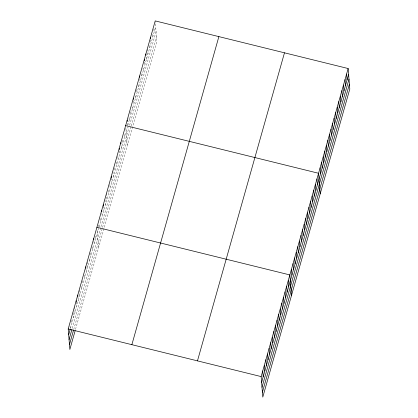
<?xml version="1.0" encoding="UTF-8"?>
<svg xmlns="http://www.w3.org/2000/svg" width="418" height="418" viewBox="0 0 418 418"><rect width="100%" height="100%" fill="white"/><g stroke="black" fill="none" stroke-linecap="round" stroke-linejoin="round"><path stroke-width="0.31" stroke-dasharray="2.09 1.57" d="M70.438 328.491L98.8 228.087M99.155 226.833L127.307 127.161M127.824 125.322L155.679 26.705M72.251 328.323L100.607 227.92M100.963 226.666L128.906 127.725M129.601 125.275L156.071 31.559M73.714 329.556L131.038 126.597M131.215 125.985L156.473 36.559M75.522 329.389L156.86 41.413L155.266 21.543M153.861 28.994L154.122 32.223M152.304 34.506L152.565 37.735M150.746 40.018L151.008 43.247M149.189 45.531L149.451 48.76M147.481 49.11L147.894 54.272M146.128 57.203L146.337 59.784M144.518 62.068L144.78 65.297M143.013 68.228L143.222 70.809M141.456 73.74L141.665 76.322M139.847 78.605L140.108 81.834M138.342 84.765L138.551 87.346M136.733 89.635L136.994 92.859M135.228 95.79L135.437 98.371M133.619 100.66L133.88 103.883M132.114 106.815L132.323 109.396M130.505 111.684L130.766 114.908M129 117.839L129.209 120.421M127.443 123.352L127.6 125.29M125.834 128.221L127.281 146.154M124.292 134.512L124.501 137.094M122.699 140.161L122.902 142.742M121.1 145.809L121.309 148.39M119.454 150.814L119.715 154.038M117.86 156.457L118.122 159.686M116.267 162.106L116.523 165.335M114.668 167.754L114.929 170.983M112.917 171.469L113.335 176.631M111.376 177.76L111.737 182.279M109.882 184.699L110.143 187.928M108.288 190.347L108.549 193.571M106.486 193.414L106.951 199.219M104.944 199.705L105.357 204.867M103.398 206.001L103.763 210.515M101.908 212.94L102.17 216.163M100.315 218.583L100.571 221.812M98.768 224.879L98.925 226.812M97.175 230.527L98.564 247.811M95.581 236.175L95.785 238.756M93.93 241.176L94.191 244.405M92.336 246.824L92.597 250.053M90.795 253.115L90.999 255.696M89.196 258.763L89.405 261.344M87.393 261.83L87.811 266.992M85.852 268.126L86.218 272.64M84.363 275.065L84.619 278.289M82.764 280.708L83.025 283.937M81.17 286.356L81.432 289.585M79.42 290.071L79.833 295.233M77.879 296.362L78.239 300.882M76.28 302.01L76.646 306.53M74.634 307.016L75.047 312.178M73.04 312.659L73.453 317.821M71.598 320.245L71.859 323.469M70.005 325.894L70.214 328.475"/><path stroke-width="0.63" d="M75.167 330.643L69.853 349.469L68.202 328.961L155.214 20.9L348.147 68.531L349.798 89.039L262.786 397.1L261.14 376.587L348.147 68.531M68.667 334.766L70.266 329.118M69.059 339.62L71.896 329.577M69.461 344.62L73.537 330.183M131.869 344.678L218.88 36.617M197.468 360.87L284.48 52.814M261.605 382.397L348.617 74.336M261.997 387.251L349.004 79.19M262.399 392.246L349.406 84.19M125.63 125.64L318.563 173.271L320.214 193.78M96.913 227.298L289.852 274.929L291.503 295.442M68.202 328.961L261.14 376.587M346.59 74.043L347.06 79.848M345.033 79.556L345.503 85.361M343.476 85.068L343.946 90.873M341.919 90.581L342.389 96.386M340.362 96.093L340.832 101.898M338.805 101.605L339.275 107.416M337.248 107.118L337.718 112.928M335.691 112.63L336.161 118.44M334.134 118.142L334.604 123.953M332.576 123.655L333.047 129.465M331.019 129.167L331.49 134.977M329.462 134.68L329.933 140.49M327.905 140.192L328.376 146.002M326.348 145.704L326.819 151.515M324.791 151.217L325.261 157.027M323.234 156.729L323.704 162.539M321.677 162.247L322.147 168.052M320.12 167.759L320.59 173.564M316.969 178.92L317.434 184.725M315.376 184.563L315.841 190.373M313.777 190.211L314.247 196.021M312.183 195.859L312.654 201.669M310.59 201.507L311.055 207.318M308.996 207.156L309.461 212.966M307.397 212.804L307.867 218.614M305.804 218.452L306.269 224.257M304.21 224.1L304.675 229.905M302.611 229.748L303.081 235.553M301.017 235.397L301.482 241.202M299.424 241.045L299.889 246.85M297.825 246.688L298.295 252.498M296.231 252.336L296.702 258.146M294.638 257.984L295.103 263.795M293.044 263.633L293.509 269.443M291.445 269.281L291.916 275.091M288.258 280.577L288.723 286.382M286.659 286.225L287.129 292.03M285.066 291.874L285.531 297.679M283.472 297.522L283.937 303.327M281.873 303.17L282.343 308.975M280.279 308.813L280.75 314.623M278.686 314.461L279.151 320.272M277.092 320.11L277.557 325.92M275.493 325.758L275.964 331.568M273.9 331.406L274.365 337.216M272.306 337.054L272.771 342.859M270.707 342.703L271.178 348.507M269.114 348.351L269.579 354.156M267.52 353.999L267.985 359.804M265.921 359.647L266.391 365.452M264.328 365.295L264.798 371.1M262.734 370.938L263.199 376.749M150.543 37.437L150.642 38.728M145.872 53.974L145.976 55.265M144.314 59.487L144.419 60.777M139.643 76.024L139.748 77.314M133.415 98.078L133.52 99.369M127.187 120.128L127.291 121.419M120.844 142.585L120.948 143.876M119.245 148.233L119.349 149.524M111.272 176.469L111.376 177.76M103.293 204.71L103.398 206.001M101.699 210.358L101.804 211.649M93.726 238.594L93.831 239.885M85.747 266.836L85.852 268.126M77.774 295.071L77.879 296.362M76.175 300.72L76.28 302.01"/></g></svg>
